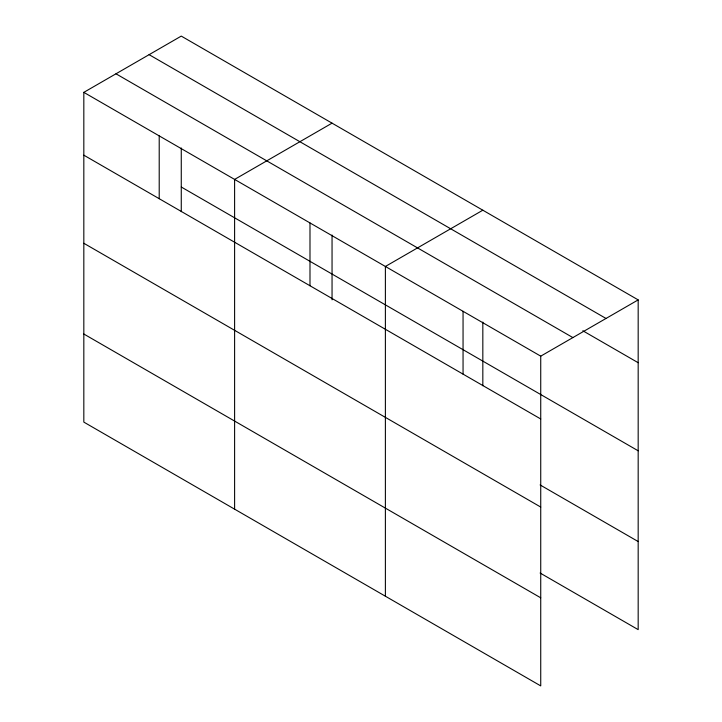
<?xml version="1.0" encoding="UTF-8"?>
<svg xmlns="http://www.w3.org/2000/svg" width="722" height="722" viewBox="0 0 722 722"><rect width="100%" height="100%" fill="white"/><g stroke="black" fill="none" stroke-linecap="round" stroke-linejoin="round"><path stroke-width="1.08" d="M540.733 507.061L540.733 356.154L83.824 92.362L83.824 422.108L540.733 685.9L540.733 507.061L83.824 243.269M540.11 573.024L638.176 629.638L638.176 299.892L181.267 36.1L83.824 92.362M332.048 123.155L234.605 179.417L234.605 509.154M482.828 210.201L385.386 266.463L385.386 596.21M540.733 356.154L638.176 299.892M149.111 54.664L606.02 318.465M582.834 330.766L638.176 362.715M115.98 73.797L572.889 337.589M181.267 187.007L638.176 450.799M83.824 155.176L540.733 418.977M540.11 484.94L638.176 541.554M83.824 334.015L540.733 597.816M482.828 322.084L482.828 385.756M463.055 311.308L463.055 374.131M332.048 235.029L332.048 299.829M309.991 222.936L309.991 285.759M181.267 147.983L181.267 211.654M159.21 135.889L159.21 198.703"/></g></svg>
